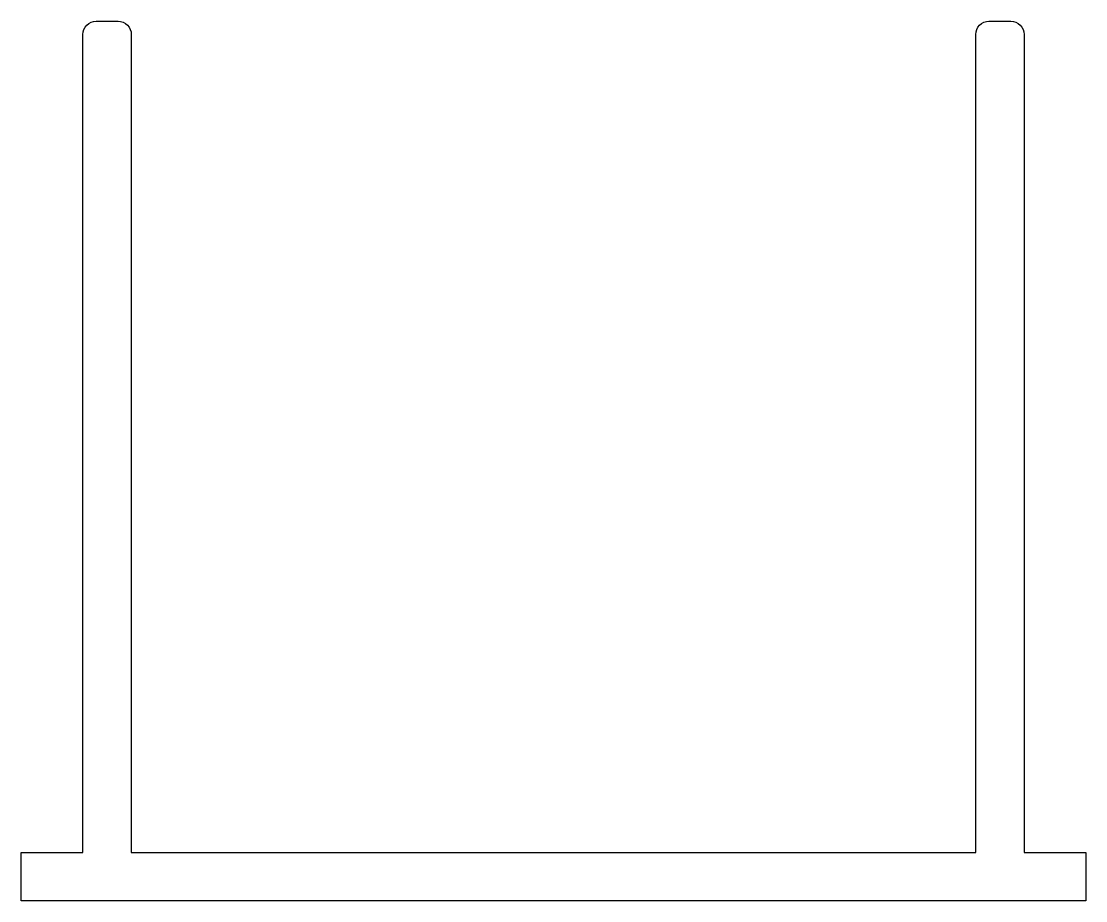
# Model space of a CAD drawing. Extents: x 162.2 to 186.4, y 220.7 to 240.7.
import ezdxf

# ---------------------------------------------------------------- set-up
doc = ezdxf.new("R2010")
doc.units = 0
doc.layers.add('ANA', color=220, linetype='CONTINUOUS')

msp = doc.modelspace()

# ---------------------------------------------------------------- linework, layer by layer
at = {"layer": 'ANA', "color": 7}
msp.add_line((163.635, 220.699), (163.635, 220.699), dxfattribs=at)
msp.add_lwpolyline([(163.635, 221.799), (163.635, 240.399, -0.414214), (163.935, 240.699), (164.435, 240.699, -0.414214), (164.735, 240.399), (164.735, 221.799), (183.935, 221.799), (183.935, 240.399, -0.414214), (184.235, 240.699), (184.735, 240.699, -0.414214), (185.035, 240.399), (185.035, 221.799), (186.435, 221.799), (186.435, 220.699), (162.235, 220.699), (162.235, 221.799)], format="xyb", close=True, dxfattribs=at)

doc.saveas('drawing.dxf')
